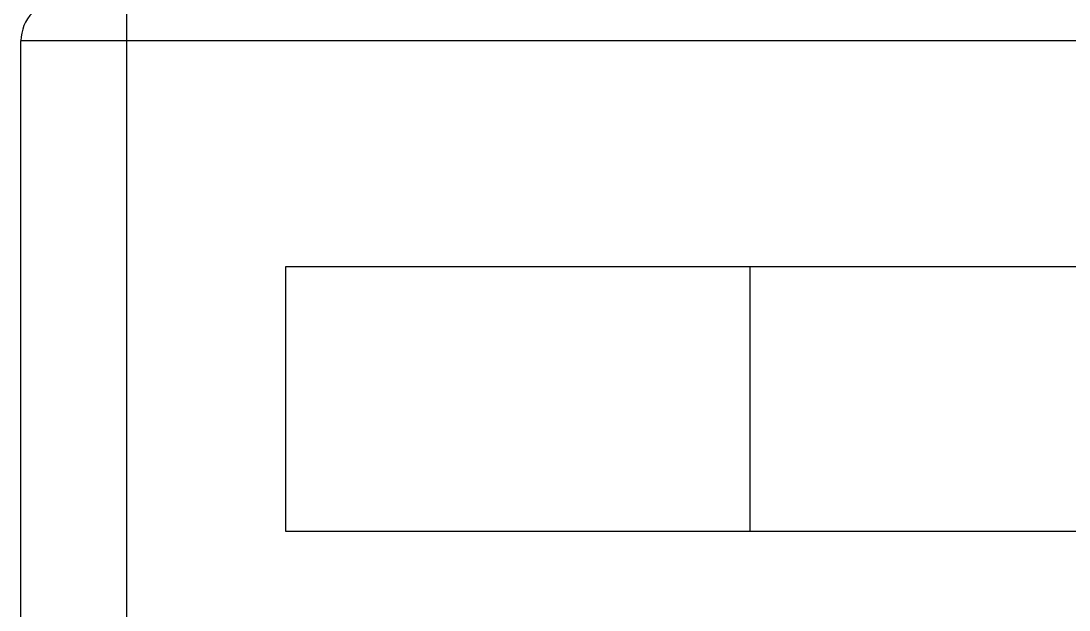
# Model space of a CAD drawing. Header units: millimetres. Extents: x -105 to 105, y -148 to 148.
# Drawn here: x 14.9 to 22.81, y 102.58 to 107.02 of the extents above; entities that cross this region are included whole.
import ezdxf

# ---------------------------------------------------------------- set-up
doc = ezdxf.new("R2010")
doc.units = ezdxf.units.MM
doc.layers.get('0').update_dxf_attribs({"lineweight": 18})

msp = doc.modelspace()

# ---------------------------------------------------------------- linework, layer by layer
at = {"color": 7, "lineweight": 30, "ltscale": 0.0075}
msp.add_line((15.6999, 106.8676), (15.6999, 107.1676), dxfattribs=at)
at = {"color": 7, "lineweight": 30, "ltscale": 0.02}
msp.add_line((15.6999, 106.8676), (14.8999, 106.8676), dxfattribs=at)
at = {"color": 7, "lineweight": 30, "ltscale": 0.1925}
for p, q in [((14.8999, 99.1676), (14.8999, 106.8676)), ((15.6999, 99.1676), (15.6999, 106.8676))]:
    msp.add_line(p, q, dxfattribs=at)
at = {"color": 7, "lineweight": 30, "ltscale": 0.385}
msp.add_line((31.0999, 106.8676), (15.6999, 106.8676), dxfattribs=at)
at = {"color": 7, "lineweight": 30, "ltscale": 0.05}
for p, q in [((16.8999, 103.1676), (16.8999, 105.1676)), ((20.3999, 105.1676), (20.3999, 103.1676))]:
    msp.add_line(p, q, dxfattribs=at)
at = {"color": 7, "lineweight": 30, "ltscale": 0.325}
for p, q in [((16.8999, 105.1676), (29.8999, 105.1676)), ((29.8999, 103.1676), (16.8999, 103.1676))]:
    msp.add_line(p, q, dxfattribs=at)
at = {"color": 7, "lineweight": 30}
msp.add_arc((15.1999, 106.8676), 0.3, 90.00001, 180.00001, dxfattribs=at)

doc.saveas('drawing.dxf')
